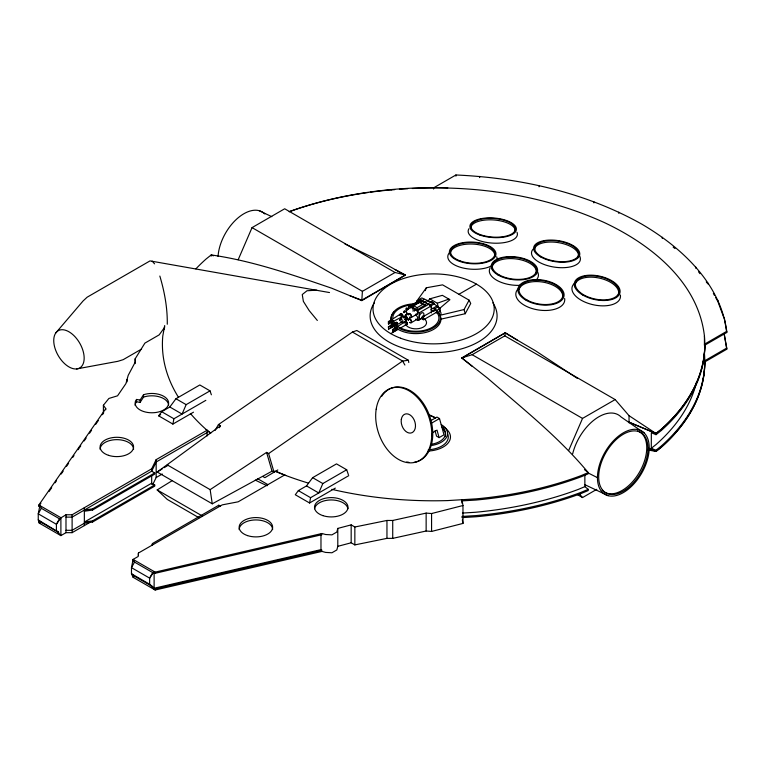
<?xml version="1.0" encoding="UTF-8"?>
<svg xmlns="http://www.w3.org/2000/svg" width="765" height="765" viewBox="0 0 765 765"><rect width="100%" height="100%" fill="white"/><g stroke="black" fill="none" stroke-linecap="round" stroke-linejoin="round"><path stroke-width="1.15" d="M704.479 354.224A271.193 156.576 0 0 1 701.428 385.751A271.193 156.079 0.2 0 1 660.998 446.263L655.959 450.25L651.292 448.29L651.34 432.722L656.007 434.683L661.046 430.695A271.193 156.079 0.2 0 0 701.457 370.184M704.737 361.262A271.193 156.576 0 0 1 701.438 386.937A271.193 156.079 0.2 0 1 660.998 447.449L656.007 451.407L648.452 448.233L655.959 451.436L655.959 450.25M656.007 434.683L656.007 433.497L661.046 429.49A271.193 156.079 0.2 0 0 701.457 368.998M167.267 324.236C167.535 307.913 164.485 291.647 159.837 276.05M284.618 474.989L238.173 501.811L222.261 504.871L138.417 553.047L138.207 556.461L133.11 559.406L131.475 567.649L131.475 573.769L133.11 577.307L155.142 590.025L321.989 551.402L325.622 552.416L331.943 552.77L336.839 549.939L337.795 546.325L337.795 528.414L351.173 524.876L354.845 526.999L386.956 520.458L392.722 520.468L426.143 513.105L431.575 513.535L462.968 505.522L461.917 499.717L461.917 503.121M361.797 300.626L405.46 274.979L395.046 272.493L362.409 291.331L361.797 300.626L331.781 288.242C292.326 274.798 252.641 260.855 211.207 254.936L206.168 258.943A271.193 156.576 0 0 0 195.878 268.878M164.695 325.546L162.782 336.026A271.193 156.576 0 0 0 178.446 397.255M164.695 326.722L164.265 329.055L164.265 327.879L159.168 334.869L144.891 343.112L135.166 358.804L135.166 363.576M696.121 382.94L695.71 385.225A265.417 152.751 0.2 0 1 656.16 444.446L651.292 448.29M211.379 394.788L210.021 390.858L199.818 384.967L175.95 398.747L169.83 406.999L161.673 411.704L158.613 415.825L172.89 424.078L173.913 418.771L205.852 400.334M348.4 474.683L346.698 469.767L336.504 463.886L312.636 477.666L306.516 485.909L298.35 490.623L295.29 494.745L309.576 502.988L310.59 497.69L348.744 475.658M461.917 500.893L476.031 500.042A271.193 156.576 0 0 0 581.314 476.71L588.247 473.803L588.247 472.617C558.737 437.188 522.399 408.367 487.716 378.273L461.764 357.905L472.168 354.702L504.804 335.854L505.416 332.699L517.293 340.09M207.095 435.926L207.095 430.236L156.165 459.641L151.671 468.83L72.111 514.769L65.991 514.769L59.469 518.766L41.31 508.285L39.885 505.579L38.25 513.822L38.25 519.942L39.885 523.48L41.31 522.419L58.456 532.316M431.909 435.964L432.608 432.665L437.025 430.112L439.1 437.628L443.996 434.797L439.502 418.551L436.958 417.078L430.389 420.865M337.795 528.414L336.839 532.038L331.943 534.869L325.622 534.515L321.989 533.501L155.142 572.124L133.11 559.406L133.11 561.787M416.351 302.825L416.849 301.008L426.334 287.774L442.591 284.857L469.098 300.167L470.733 303.466L465.225 313.717L440.956 319.129M151.757 545.435L152.493 543.504L218.79 505.225L220.53 506.229M425.244 290.633L426.334 287.774M238.173 259.737L252.048 227.616L284.685 208.769L395.046 272.493M568.653 450.537L582.528 418.417L615.165 399.579L629.04 415.682L656.007 433.497L661.046 429.519A271.193 156.576 0 0 0 704.431 336.026C698.235 281.711 650.575 244.322 604.274 222.538C550.934 198.317 492.01 187.693 433.612 187.865L433.612 189.041M210.021 390.858L186.153 404.637L182.07 414.066L169.83 406.999M346.698 469.767L322.83 483.557L318.756 492.976L306.516 485.909M152.675 484.694L156.165 477.542L156.165 459.641M465.225 313.717L464.059 309.548L469.098 300.167M41.31 508.285L38.25 513.822L56.409 524.302L56.409 530.432L60.894 535.615L65.991 532.669L72.111 532.669L90.471 522.065M59.469 518.766L56.409 524.302L60.894 517.704L38.862 504.986L105.761 408.653L103.399 405.249L108.888 398.46L117.552 395.811L125.938 383.571L128.195 375.347L135.233 362.132L135.166 358.804M133.11 559.406L134.535 562.112L131.475 567.649L149.634 578.13L149.634 584.25L154.119 589.433L154.119 571.531L152.694 572.593L149.634 578.13L154.119 571.531M215.042 430.456L218.436 424.594L352.435 332.058L356.806 330.499L408.405 360.286L408.787 362.534M219.345 427.731L220.483 425.77L218.436 424.594M140.1 400.057L143.524 394.75A16.734 9.658 0 0 1 168.051 400.611A16.734 9.658 0 0 1 151.891 412.775A16.734 9.658 0 0 1 135.721 400.611L136.562 399.445L140.1 400.057L140.1 402.409L136.562 401.807L135.721 402.964A16.734 9.658 0 0 0 135.156 405.469M140.1 402.409L143.524 397.102L143.524 394.75M39.885 505.579L39.885 506.755L38.862 506.162L40.889 503.246M48.998 491.57L51.704 487.678M55.08 482.811L56.428 480.869M61.162 474.051L63.189 471.135M66.565 466.268L68.592 463.351M72.646 457.508L73.995 455.567M78.049 449.724L80.755 445.832M84.131 440.975L86.158 438.049M89.543 433.181L91.571 430.265M95.625 424.432L98.322 420.54M102.376 414.697L103.734 412.756M427.759 301.458L429.758 298.857L442.38 295.338L449.925 299.698L439.712 308.391M55.778 332.957L83.079 300.961L87.134 297.203L150.007 260.903L329.505 292.555M390.571 320.047L391.384 320.525L391.384 322.677L388.534 323.968L388.324 321.587L391.594 319.703M399.98 314.339L391.498 319.78A1.147 0.66 60 0 0 391.393 320.191M390.705 322.419L391.364 322.696L392.904 321.53A1.147 0.66 60 0 0 392.904 320.592L392.78 320.325A1.147 0.66 60 0 0 391.632 319.665M388.668 329.18L388.324 326.77L391.594 324.876A1.147 0.66 60 0 1 392.78 325.507L388.735 326.999L388.725 329.17L392.904 326.712A1.147 0.66 60 0 0 393.019 326.311M407.114 310.217C407.879 308.123 404.695 308.84 406.846 310.236M391.632 324.848L391.498 324.962A1.147 0.66 60 0 0 391.422 325.632M391.996 326.626A1.147 0.66 60 0 0 392.78 326.837L392.818 324.178L396.079 322.285A1.147 0.66 60 0 1 397.264 322.916L397.398 323.184A1.147 0.66 60 0 1 397.398 324.121L397.264 324.245A1.147 0.66 60 0 1 396.48 324.035M395.056 327.822L395.878 328.3L395.878 330.451L393.019 331.742L392.818 329.361L396.079 327.468M404.465 322.113L395.993 327.554A1.147 0.66 60 0 0 395.907 327.736M655.959 451.436L660.998 447.449A271.193 156.576 0 0 0 704.794 360.946M167.306 464.91L210.145 489.638L266.583 452.392L268.62 453.569L274.08 472.359L272.034 471.183L212.268 503.81L157.179 472.015L220.483 425.77M133.11 577.307L134.535 576.246L152.694 586.726L154.119 589.433M411.79 306.755L420.148 301.926L425.455 304.996L417.088 309.825L411.79 306.755L420.148 301.926M262.854 476.49L264.9 477.666L277.819 469.949M268.62 453.569L402.62 361.032L408.405 360.286M388.324 323.738L390.571 322.208M392.818 331.513L397.398 329.304A1.147 0.66 60 0 0 397.398 328.367L397.264 328.099A1.147 0.66 60 0 0 396.117 327.439M157.179 472.015L162.218 468.907M164.236 467.664L168.262 465.177M198.929 517.714L167.306 499.459L157.179 489.916L172.288 480.592M461.764 358.345L467.348 354.922M468.285 354.358L505.416 332.699L461.764 357.905L472.034 366.225M141.554 349.07L123.194 359.665L117.915 361.3L76.557 368.95A21.516 12.422 60 0 1 53.741 340.559A21.516 12.422 60 0 1 76.557 338.522A21.516 12.422 60 0 1 76.557 368.95M433.612 187.865L455.93 174.975C520.315 177.863 585.158 192.359 641.692 224.088C681.567 247.411 720.314 283.28 726.75 331.331L726.75 332.507L704.431 345.397L704.431 336.026M158.613 415.825L160.669 414.64M172.89 424.078L193.497 412.182M418.522 301.697L418.522 299.813L421.783 297.929L430.963 302.051M408.52 309.117L408.52 306.755L420.76 299.689L431.374 305.818L431.374 312.885M408.52 306.755L410.155 306.526L420.76 300.396L431.374 305.818L419.134 312.885L419.134 319.952L417.499 320.191L415.663 319.129M420.97 301.219L424.231 299.335M423.925 302.462L426.985 300.693M413.435 305.579L417.088 307.693L422.768 304.413L425.455 304.996M427.052 304.307L431.575 301.697L433.612 302.873L434.185 304.03M431.011 302.194L431.623 301.84L433.573 302.969M410.155 306.526L417.499 310.762L428.104 304.642M207.095 432.588L156.165 462.003L151.671 471.183L72.111 517.121L65.991 517.121M429.701 305.13L433.612 302.873M430.312 306.191L434.224 303.935L440.143 308.524L440.143 311.355L436.882 313.239L436.882 310.408L440.143 308.524M411.101 317.59L417.221 314.061M430.915 307.673L432.493 308.582L436.576 306.23M390.762 333.617L397.991 329.447M401.09 327.659L407.286 324.083M458.895 294.286L476.452 284.15M432.493 308.582L434.434 308.993L437.695 307.109M411.101 322.773L417.221 319.244M422.29 317.169L434.931 309.863M417.499 320.191L420.396 318.517M419.134 319.952L421.171 318.776M84.351 510.054L92.517 508.878L154.731 472.952L154.731 474.128L92.517 510.054L84.351 511.23M423.734 319.665L436.375 312.369M156.165 477.542L162.276 474.013M154.731 484.962L151.671 483.203L84.351 522.065L92.517 520.889L154.731 484.962L154.731 486.148L92.517 522.065L84.351 523.241L72.111 530.308L65.991 530.308M431.058 423.428L439.502 418.551M309.576 502.988L335.328 488.118M704.431 344.221L726.75 331.331M704.431 360.946L726.75 348.056L724.254 334.362L726.75 349.232L704.431 362.122L704.431 352.751M577.489 494.659L582.528 497.566L596.805 489.323M391.996 321.443A1.147 0.66 60 0 0 392.78 321.654L401.568 317.083M392.78 326.837L401.568 322.266M388.735 323.968L388.735 321.816L392.818 320.401L392.818 321.616M393.22 326.559L393.22 324.408L397.303 322.993L397.303 324.207L392.828 326.349M393.22 331.742L393.22 329.591L397.303 328.175L397.303 329.39A1.147 0.66 60 0 1 396.691 329.371M461.917 517.618L476.031 516.767A271.193 156.576 0 0 0 581.314 493.435L588.247 490.528L588.247 489.342L584.862 486.655L578.158 489.457A265.417 153.239 0 0 1 475.132 512.292L462.462 513.066M588.247 489.342L581.314 492.258A271.193 156.576 0 0 1 476.031 515.591L461.917 516.442M429.758 298.857L437.312 303.217L448.912 299.105M395.084 322.62C396.557 322.39 396.241 326.617 395.084 324.848M390.599 325.211L391.384 325.708L390.982 327.841M337.795 546.325L351.173 542.787L354.845 544.9L386.956 538.369L392.722 538.369L426.143 531.006L431.575 531.436L462.968 523.423L462.968 505.522M464.059 309.548L441.128 315.027L440.841 312.502L439.349 309.959M154.119 572.708L155.142 573.301L321.989 534.678L320.975 534.085L320.975 549.633L321.989 550.226L155.142 588.849L154.119 588.256L320.975 549.633M316.758 290.165L307.004 290.757L302.252 294.544L303.37 301.381L309.184 310.6L317.332 320.459M416.849 301.008L419.038 301.094M647.802 449.944L656.007 451.407M349.921 295.72L361.797 300.186L405.46 274.979L395.189 269.596M213.368 255.845L211.207 254.936L211.207 256.112M275.878 471.326L285.909 475.534M429.28 414.869L434.616 417.308A6.923 3.997 -60 0 1 434.903 417.872M429.194 415.06L435.591 417.996M259.106 210.662L271.824 216.677M584.785 484.647L608.118 495.672M344.958 243.997L379.497 260.693L405.46 275.429M588.036 472.904L597.446 477.656M504.804 335.854L615.165 399.579M418.522 299.813L420.148 300.75M434.434 308.993L436.882 310.408M419.115 302.299L422.768 304.413M430.762 309.701L433.822 311.47M252.048 227.616L362.409 291.331M472.168 354.702L582.528 418.417M352.435 332.058L402.62 361.032L404.886 365.02M439.1 437.628L436.547 436.155L435.065 430.791M175.95 398.747L186.153 404.637M312.636 477.666L322.83 483.557M161.673 411.704L173.913 418.771M298.35 490.623L310.59 497.69M257.451 478.594L267.817 484.58M154.731 472.952L151.671 471.183L151.671 468.83M157.179 489.916L202.065 515.82M134.535 562.112L152.694 572.593M506.401 333.712L535.433 350.724L577.25 378.34M644.273 433.047A36.615 21.133 -60 0 0 599.683 464.202A36.615 21.133 -60 0 0 626.038 490.872A36.615 21.133 -60 0 0 644.273 433.047L621.132 417.021A38.948 22.491 -60 0 0 594.539 419.65A38.948 22.491 -60 0 0 572.66 453.865M673.162 247.105L674.979 248.549M584.517 469.653L588.247 472.617L581.314 475.534A271.193 156.576 0 0 1 476.031 498.866L447.802 500.578A271.193 156.576 0 0 1 331.828 489.342M206.168 429.49L210.729 433.124M152.694 586.726L149.634 584.25L131.475 573.769L134.535 576.246M58.704 532.287L38.25 519.942L41.31 522.419M152.12 261.104L154.568 263.849M579.449 493.989L582.528 497.566M698.588 271.871L699.985 273.679M706.248 281.807L707.635 283.605M417.499 310.762L419.134 312.885M713.372 293.464L714.491 295.453M715.61 297.442L717.857 301.42L723.862 317.733M266.583 452.392L272.034 471.183M437.312 303.217L438.603 308.132M726.75 332.507L724.254 317.638M462.337 519.942L462.968 523.423M210.145 489.638L212.268 503.81M726.75 348.056L726.75 349.232M717.857 300.243L717.857 301.42M708.333 283.337L708.333 284.513M695.806 267.09L695.806 268.266M662.299 237.303L662.299 238.479M629.04 415.682L629.04 422.816M618.799 212.182L618.799 213.359M593.879 201.731L593.879 202.907M584.862 474.434L584.862 486.655M539.067 185.608L539.067 186.784M479.645 176.409L479.645 177.595M455.93 174.975L455.93 176.151M431.575 513.535L431.575 531.436M426.143 513.105L426.143 531.006M420.76 299.689L420.76 300.396M417.088 307.693L417.088 309.825M392.722 520.468L392.722 538.369M386.956 520.458L386.956 538.369M354.845 526.999L354.845 544.9M351.173 524.876L351.173 542.787M218.79 505.225L218.79 506.401M155.142 572.124L155.142 573.301M155.142 588.849L155.142 590.025M152.493 543.504L152.493 544.68M151.671 475.61L151.671 484.379M138.417 553.047L138.417 555.4M136.562 399.445L136.562 401.807M127.067 379.459L127.067 381.85M105.761 408.653L105.761 409.83M103.399 405.249L103.399 413.607M92.517 508.878L92.517 510.054M92.517 520.889L92.517 522.065M84.351 507.702L84.351 525.603M72.111 514.769L72.111 532.669M65.991 514.769L65.991 532.669M60.894 517.704L60.894 535.615L38.862 522.887L38.862 521.711L39.885 522.304L39.885 523.48M38.862 504.986L38.862 506.162M308.199 483.04A271.193 156.576 0 0 1 274.75 471.116M210.557 433.277A271.193 156.576 0 0 1 190.38 413.473M447.802 187.865A271.193 156.576 0 0 0 289.16 211.704A271.193 156.079 0.2 0 1 367.994 192.541M267.176 485.737A271.193 156.576 0 0 1 255.338 480.114M406.588 309.959A1.444 0.832 60 0 1 406.473 307.941A1.444 0.832 60 0 1 408.08 309.5M414.439 311.116A2.305 1.329 60 0 1 416.074 310.179A2.305 1.329 60 0 1 417.7 313A2.305 1.329 60 0 1 416.074 313.946M408.319 314.654A2.305 1.329 60 0 1 410.097 313.793A2.305 1.329 60 0 1 411.56 316.844A2.305 1.329 60 0 1 409.533 317.169M420.97 318.68A3.318 1.913 -60 0 1 419.373 316.06A3.318 1.913 -60 0 1 422.567 312.684A3.318 1.913 -60 0 1 423.609 315.888M434.673 310.858A1.444 0.832 60 0 1 435.476 309.854A1.444 0.832 60 0 1 436.672 311.604A1.444 0.832 60 0 1 435.658 312.292M404.178 312.656A1.874 1.081 60 0 1 405.125 311.326A1.874 1.081 60 0 1 406.741 313.344A1.874 1.081 60 0 1 405.804 314.683M404.178 318.011A1.587 0.918 60 0 1 405.163 316.959A1.587 0.918 60 0 1 406.378 319.062A1.587 0.918 60 0 1 404.972 319.387M404.953 317.188A1.587 0.918 60 0 1 406.177 316.595A1.587 0.918 60 0 1 407.181 318.689A1.587 0.918 60 0 1 405.785 318.909M404.752 317.064A1.874 1.081 60 0 1 406.196 316.375A1.874 1.081 60 0 1 407.382 318.852A1.874 1.081 60 0 1 405.737 319.11M408.625 314.826A1.874 1.081 60 0 1 409.954 314.061A1.874 1.081 60 0 1 411.274 316.356A1.874 1.081 60 0 1 409.954 317.121M408.625 320.009A1.874 1.081 60 0 1 409.839 319.187A1.874 1.081 60 0 1 411.254 321.262A1.874 1.081 60 0 1 410.298 322.447M404.752 322.247A1.874 1.081 60 0 1 406.196 321.558A1.874 1.081 60 0 1 407.382 324.035A1.874 1.081 60 0 1 405.737 324.293M400.305 314.893A1.874 1.081 60 0 1 401.472 313.65A1.874 1.081 60 0 1 402.906 316.136A1.874 1.081 60 0 1 401.243 316.519M422.892 318.67A1.731 1.004 -60 0 1 422.003 317.571A1.731 1.004 -60 0 1 423.322 315.658A1.731 1.004 -60 0 1 424.432 316.414M418.761 301.668A1.444 0.832 60 0 1 419.478 300.635M409.954 308.524A2.305 1.329 60 0 1 412.01 307.893A2.305 1.329 60 0 1 412.995 311.231M415.252 315.142A2.305 1.329 60 0 1 417.575 317.389A2.305 1.329 60 0 1 416.495 319.301M403.891 312.579A2.305 1.329 60 0 1 405.182 310.982A2.305 1.329 60 0 1 407.085 313.774A2.305 1.329 60 0 1 405.46 314.884M408.156 309.433A1.731 1.004 -60 0 1 409.026 307.932M404.178 323.193A1.587 0.918 60 0 1 405.068 322.094A1.587 0.918 60 0 1 406.378 324.016A1.587 0.918 60 0 1 405.259 324.781M399.693 315.419A1.587 0.918 60 0 1 400.478 314.291A1.587 0.918 60 0 1 401.855 316.002A1.587 0.918 60 0 1 401.061 317.131M408.376 320.353A2.305 1.329 60 0 1 409.811 318.814A2.305 1.329 60 0 1 411.58 321.874A2.305 1.329 60 0 1 409.533 322.352M400.506 314.951A1.587 0.918 60 0 1 401.491 313.899A1.587 0.918 60 0 1 402.706 315.993A1.587 0.918 60 0 1 401.3 316.318M404.953 322.361A1.587 0.918 60 0 1 406.177 321.778A1.587 0.918 60 0 1 407.181 323.872A1.587 0.918 60 0 1 405.785 324.092M406.741 318.527A1.874 1.081 60 0 1 405.125 319.464M404.178 317.838A1.874 1.081 60 0 1 405.125 316.509M402.868 320.764A1.874 1.081 60 0 1 401.243 321.702M400.305 320.076A1.874 1.081 60 0 1 401.931 319.139M407.037 318.603A2.305 1.329 60 0 1 405.039 319.76M403.891 317.762A2.305 1.329 60 0 1 405.46 316.299M401.893 321.539A1.587 0.918 60 0 1 400.478 321.979M399.693 320.602A1.587 0.918 60 0 1 400.085 319.474A1.587 0.918 60 0 1 401.329 320.095M402.706 321.07A1.587 0.918 60 0 1 401.587 321.711M400.506 319.464A1.587 0.918 60 0 1 401.874 319.34M100.11 449.313A16.734 9.658 0 0 1 116.844 439.646A16.734 9.658 0 0 1 133.579 449.313M143.524 397.102A16.734 9.658 0 0 1 168.616 405.469M314.587 508.773A16.734 9.658 0 0 1 331.255 499.956A16.734 9.658 0 0 1 347.922 508.773M239.168 529.59A16.734 9.658 0 0 1 255.902 519.932A16.734 9.658 0 0 1 272.636 529.59M437.169 312.856A23.065 13.311 0 0 1 428.668 329.026A23.065 13.311 0 0 1 399.55 327.372M398.527 326.732A23.065 13.311 0 0 1 395.888 324.609M394.549 323.05A23.065 13.311 0 0 1 393.583 321.396M392.799 317.953A23.065 13.311 0 0 1 413.855 304.69M425.12 319.579A10.691 6.177 0 0 1 421.209 328.013A10.691 6.177 0 0 1 406.598 325.756M438.364 312.722A25.102 14.487 0 0 1 430.485 330.91A25.102 14.487 0 0 1 398.106 329.38M395.553 327.649A25.102 14.487 0 0 1 394.118 326.378M392.675 324.676A25.102 14.487 0 0 1 391.613 322.878M390.762 319.129A25.102 14.487 0 0 1 394.118 311.881M437.848 311.69A24.518 14.153 0 0 1 430.14 329.457A24.518 14.153 0 0 1 398.527 327.965M397.647 327.43A24.518 14.153 0 0 1 395.295 325.661M393.87 324.217A24.518 14.153 0 0 1 414.793 303.81M408.816 462.328A38.948 26.393 70.7 0 1 406.741 461.945M381.611 396.452A38.948 26.393 70.7 0 1 427.033 409.782A38.948 26.393 70.7 0 1 413.913 462.356M443.298 426.956A24.518 14.162 0 0 1 448.998 441.816A24.518 14.162 0 0 1 428.084 451.073M447.535 433.631A22.338 12.9 0 0 1 428.285 449.801M441.242 424.613A21.611 12.479 0 0 1 431.556 445.488M441.491 426.554A19.574 11.303 0 0 1 431.02 444.35M442.906 428.964A19.574 11.303 0 0 1 445.24 436.576M620.377 294.994A24.681 12.67 12.1 0 1 592.129 304.499A24.681 12.67 12.1 0 1 574.133 283.633M575.156 286.913A22.195 11.399 12.1 0 1 597.714 277.772A22.195 11.399 12.1 0 1 618.407 294.506M517.016 232.302A24.681 10.375 4.1 0 1 491.857 243.06A24.681 10.375 4.1 0 1 468.964 228.687M470.991 228.821A22.195 9.323 4.1 0 1 492.899 219.899A22.195 9.323 4.1 0 1 515.103 231.326M491.905 265.637A24.681 11.475 3.1 0 1 460.549 267.339A24.681 11.475 3.1 0 1 449.237 252.909M496.695 256.772A24.681 11.475 3.1 0 1 496.992 259.775M450.537 254.391A22.195 10.318 3.1 0 1 472.541 244.054A22.195 10.318 3.1 0 1 494.706 256.189M537.566 271.843A24.681 12.125 6.5 0 1 535.949 280.258M520.343 285.335A24.681 12.125 6.5 0 1 490.126 267.884M492.526 269.787A22.195 10.901 6.5 0 1 515.103 258.828A22.195 10.901 6.5 0 1 535.615 274.319M579.516 255.768A24.681 11.265 8.7 0 1 554.051 267.071A24.681 11.265 8.7 0 1 533.702 248.568M534.486 250.031A22.195 10.136 8.7 0 1 559.139 242.763A22.195 10.136 8.7 0 1 577.766 257.719M564.647 298.465A24.681 13.148 8.9 0 1 536.102 309.557A24.681 13.148 8.9 0 1 518.068 288.912M519.1 289.294A22.195 11.829 8.9 0 1 544.527 282.409A22.195 11.829 8.9 0 1 562.457 298.187M701.486 369.007A271.193 156.576 0 0 0 704.804 344.499A271.193 156.576 0 0 1 701.476 370.184M391.202 189.95A271.193 156.576 0 0 1 394.711 189.643M399.397 189.271A271.193 156.576 0 0 1 407.63 188.745M412.345 188.506A271.193 156.576 0 0 1 433.612 188.018M370.289 192.216A271.193 156.079 0.2 0 1 391.183 189.863M637.608 430.925A34.855 20.129 -60 0 1 639.081 472.837A34.855 20.129 -60 0 1 602.16 490.241M218.063 256.476A36.615 21.133 -60 0 1 236.739 219.029A36.615 21.133 -60 0 1 264.824 213.97M492.861 302.816A63.466 36.644 0 0 1 433.612 352.598A63.466 36.644 0 0 1 374.353 302.816M422.012 318.135C422.481 321.137 424.097 317.475 422.012 318.135M656.007 433.497L629.04 422.184L656.007 433.497M400.611 338.216A60.588 34.98 0 0 0 494.114 310.714A60.588 34.98 0 0 0 406.1 277.714A60.588 34.98 0 0 0 400.611 338.216M421.984 317.829A1.444 0.832 60 0 0 423.514 319.732A1.444 0.832 60 0 0 423.514 317.695A1.444 0.832 60 0 0 421.984 317.829M322.887 515.629A16.734 9.658 0 0 0 347.989 507.262A16.734 9.658 0 0 0 322.887 498.895A16.734 9.658 0 0 0 322.887 515.629M247.535 535.605A16.734 9.658 0 0 0 272.636 527.238A16.734 9.658 0 0 0 247.535 518.871A16.734 9.658 0 0 0 247.535 535.605M108.477 455.318A16.734 9.658 0 0 0 133.579 446.951A16.734 9.658 0 0 0 108.477 438.584A16.734 9.658 0 0 0 108.477 455.318M376.189 409.179A38.948 26.393 70.7 0 0 412.909 462.71A38.948 26.393 70.7 0 0 422.089 403.356A38.948 26.393 70.7 0 0 376.189 409.179M401.309 419.411A9.935 6.732 70.7 0 0 410.681 433.067A9.935 6.732 70.7 0 0 413.024 417.929A9.935 6.732 70.7 0 0 401.309 419.411M582.557 294.927A23.294 11.963 12.1 0 0 619.774 293.387A23.294 11.963 12.1 0 0 589.213 275.199A23.294 11.963 12.1 0 0 582.557 294.927M583.246 294.582A22.195 11.399 12.1 0 0 618.703 293.129A22.195 11.399 12.1 0 0 589.595 275.792A22.195 11.399 12.1 0 0 583.246 294.582M479.923 235.056A23.294 9.792 4.1 0 0 516.318 229.94A23.294 9.792 4.1 0 0 483.193 218.312A23.294 9.792 4.1 0 0 479.923 235.056M480.554 234.712A22.195 9.323 4.1 0 0 515.218 229.835A22.195 9.323 4.1 0 0 483.671 218.761A22.195 9.323 4.1 0 0 480.554 234.712M459.402 261.276A23.294 10.834 3.1 0 0 495.883 254.822A23.294 10.834 3.1 0 0 462.796 242.696A23.294 10.834 3.1 0 0 459.402 261.276M460.033 260.875A22.195 10.318 3.1 0 0 494.783 254.735A22.195 10.318 3.1 0 0 463.265 243.184A22.195 10.318 3.1 0 0 460.033 260.875M498.101 275.046A23.294 11.446 6.5 0 0 536.839 273.124A23.294 11.446 6.5 0 0 508.304 256.657A23.294 11.446 6.5 0 0 498.101 275.046M498.876 274.731A22.195 10.901 6.5 0 0 535.768 272.895A22.195 10.901 6.5 0 0 508.591 257.203A22.195 10.901 6.5 0 0 498.876 274.731M540.52 256.849A23.294 10.633 8.7 0 0 579.048 256.524A23.294 10.633 8.7 0 0 550.513 240.057A23.294 10.633 8.7 0 0 540.52 256.849M541.295 256.581A22.195 10.136 8.7 0 0 577.986 256.275A22.195 10.136 8.7 0 0 550.81 240.583A22.195 10.136 8.7 0 0 541.295 256.581M526.205 300.339A23.294 12.412 8.9 0 0 563.748 297.03A23.294 12.412 8.9 0 0 533.023 279.722A23.294 12.412 8.9 0 0 526.205 300.339M526.903 299.957A22.195 11.829 8.9 0 0 562.667 296.81A22.195 11.829 8.9 0 0 533.406 280.325A22.195 11.829 8.9 0 0 526.903 299.957M625.904 489.524A34.855 20.129 -60 0 0 643.269 434.463A34.855 20.129 -60 0 0 600.812 464.126A34.855 20.129 -60 0 0 625.904 489.524"/></g></svg>
